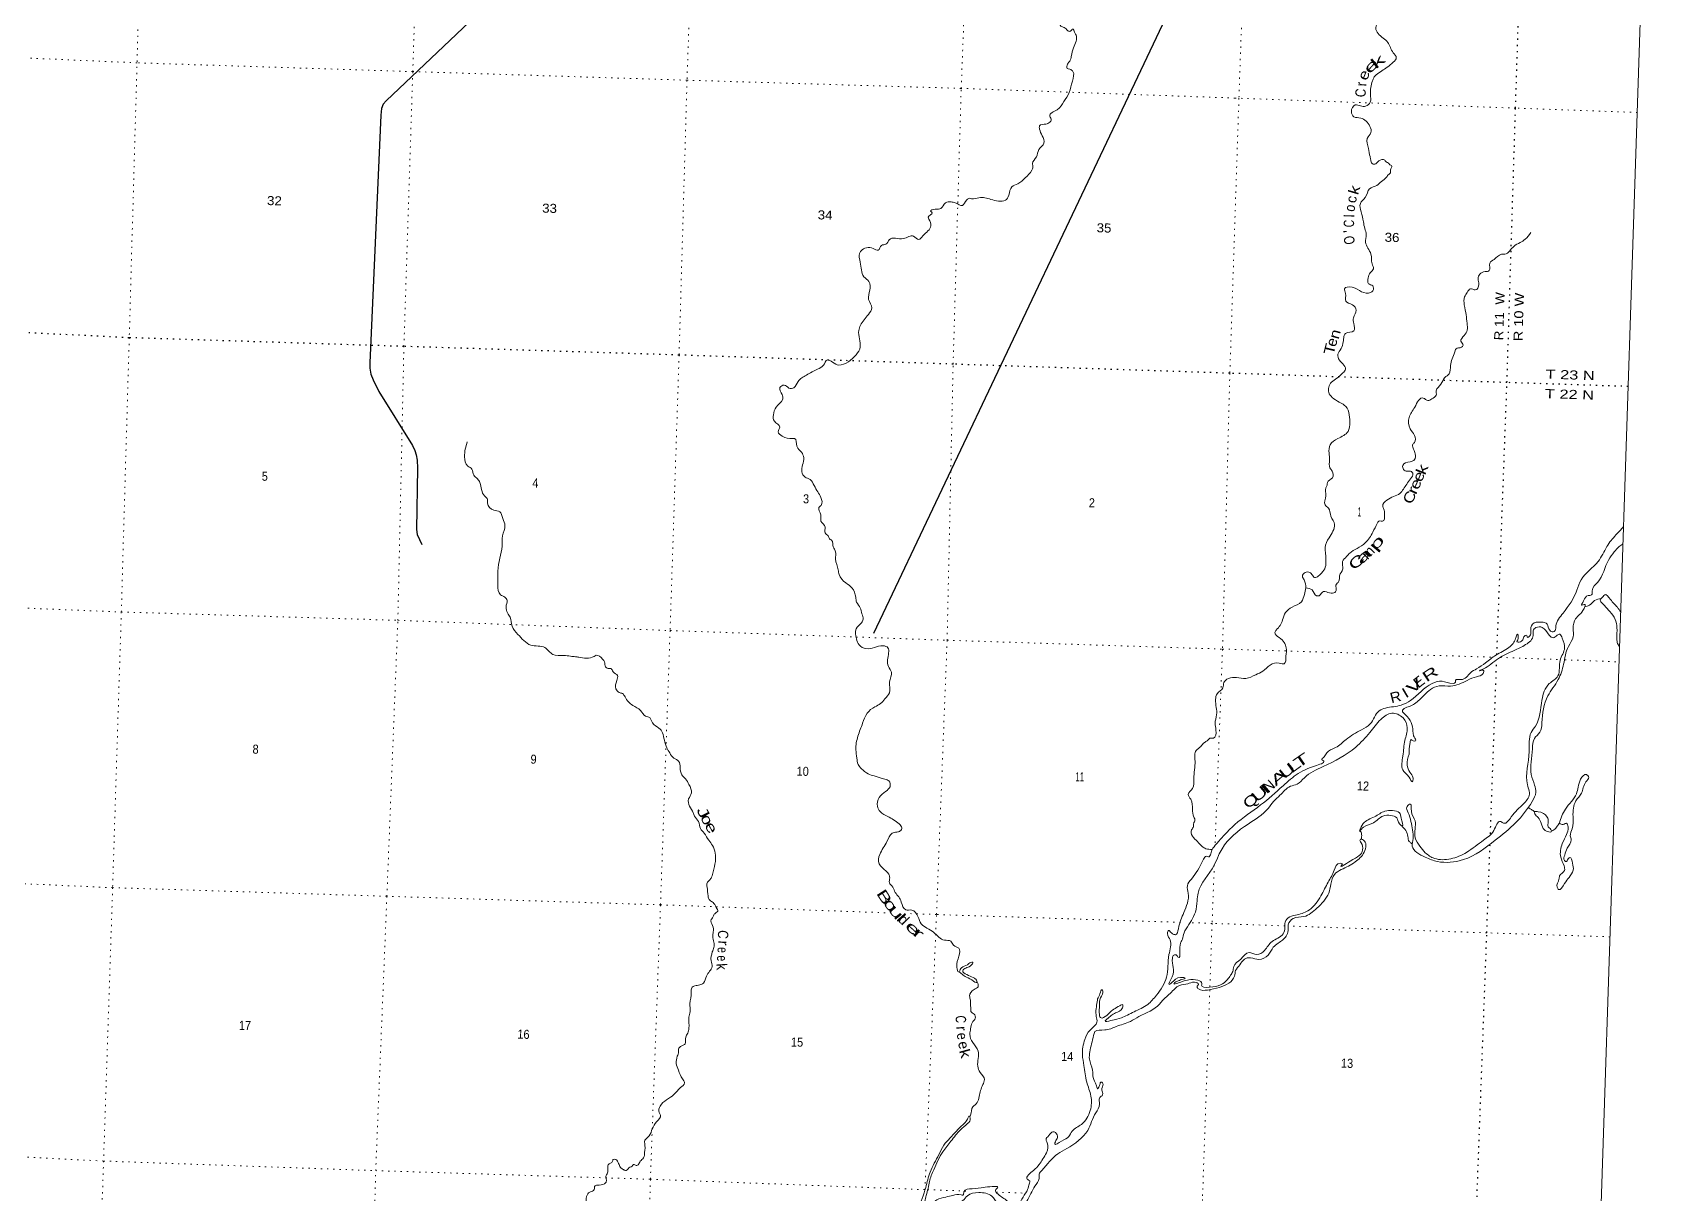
# Model space of a CAD drawing. Header units: feet. Extents: x -845745 to -745759, y -170898 to 15581.
# Drawn here: x -777395 to -745759, y -27878 to -5455 of the extents above; entities that cross this region are included whole.
import ezdxf
from ezdxf.enums import TextEntityAlignment as Align

# ---------------------------------------------------------------- set-up
doc = ezdxf.new("R2010")
doc.units = ezdxf.units.FT
doc.header["$LTSCALE"] = 80
doc.linetypes.add('DOTTED', pattern=[1.5, 0.3, -1.2])
for name, color, linetype, lineweight in [('29', 7, 'Continuous', 25), ('39', 7, 'Continuous', 13), ('4', 7, 'Continuous', 13), ('6', 7, 'DOTTED', 25), ('7', 7, 'DOTTED', 13)]:
    doc.layers.add(name, color=color, linetype=linetype, lineweight=lineweight)
doc.layers.add('41', color=7, linetype='Continuous')

msp = doc.modelspace()

# ---------------------------------------------------------------- linework, layer by layer
at = {"layer": '29'}
for points in [[(-748425.48, 3253.08), (-749349.61, 1775.3), (-749352.68, 1645.03), (-749290.67, 1478.34), (-754548.08, -3146.04), (-761150.99, -17063.6)], [(-767230.44, -3602.09), (-770565.96, -6767.44), (-770624.44, -6836.73), (-770655.66, -6915.52), (-770666.92, -7047.83), (-770882.16, -11831.27), (-770881.69, -11936.42), (-770864.22, -12051.14), (-770817.93, -12161.35), (-770705.81, -12385.99), (-770057.56, -13432.1), (-770014.31, -13529.68), (-769987.4, -13610.45), (-769969.46, -13713.65), (-769959.74, -13868.86), (-769979.74, -15053.59), (-769967.23, -15147.32), (-769878.32, -15346.05)]]:
    msp.add_lwpolyline(points, dxfattribs=at)
at = {"layer": '39'}
for points in [[(-752068.4, -11351.72), (-752033.97, -11264.37), (-751872.14, -11214.43), (-751872.41, -11074.03), (-751879.45, -10961.53), (-751827.43, -10816.48), (-751900.9, -10712.28), (-752025.35, -10638.83), (-752031.53, -10494.27), (-752055.14, -10401.39), (-751901.91, -10373.3), (-751721.59, -10458.22), (-751547.48, -10474.8), (-751504.41, -10439.82), (-751507.98, -10347.46), (-751589.06, -10303.23), (-751594.09, -10190.79), (-751555.39, -10093.52), (-751495.11, -10014.87), (-751518.61, -9917.98), (-751541.77, -9732.86), (-751645.96, -9501.5), (-751632.1, -9357.46), (-751660.98, -9236.37), (-751687.64, -9107.31), (-751728.63, -8913.7), (-751746.47, -8754.79), (-751651.09, -8638.94), (-751566.3, -8468.67), (-751426.15, -8404.13), (-751339.96, -8332.17), (-751241.27, -8242.48), (-751197.78, -8191.47), (-751164.9, -8162.24), (-751163.3, -8102.12), (-751139.32, -8030.54), (-751184.64, -7999.27), (-751199.98, -7972.8), (-751239.71, -7957.72), (-751274.73, -7916.7), (-751389.5, -7931.76), (-751469.4, -7993.85), (-751521.21, -7980.47), (-751545.46, -7911.65), (-751559.84, -7849.1), (-751587.76, -7691.93), (-751612.66, -7496.73), (-751541.45, -7384.27), (-751562.31, -7263.39), (-751738.65, -7104.36), (-751870.34, -7076.85), (-751919.9, -6979.29), (-751844.26, -6850.9), (-751740.37, -6867.65), (-751644.24, -6874.16), (-751553.83, -6794.29), (-751551.94, -6647.93), (-751511.95, -6386.52), (-751486.69, -6324.33), (-751438.1, -6269.91), (-751333.16, -6192.33), (-751228.93, -6120.84), (-751109.98, -6023.66), (-751051.49, -5936.94), (-751111.14, -5841.12), (-751214.23, -5643.88), (-751404.18, -5468.45), (-751449.52, -5362.98), (-751355.03, -5204.99), (-751245.7, -5017.31), (-751336.47, -4884.57), (-751400.71, -4810.69), (-751418.89, -4740.02), (-751395.97, -4481.89), (-751307.17, -4311.72), (-751335.84, -4182.62), (-751403.29, -4078.57), (-751436.32, -3887.17), (-751495.7, -3781.33), (-751550, -3635.51), (-751652.26, -3482.42), (-751698.7, -3342.82), (-751831.63, -3211), (-751884.99, -3105.31), (-751897.57, -2974.62), (-752002.23, -2911.72), (-752148.89, -2843.72), (-752195.52, -2635.92), (-752170.78, -2460.07), (-752124, -2361.01), (-752086.93, -2249.66), (-752040.49, -2238.84), (-751941.63, -2293.56), (-751766.56, -2274.06), (-751718.31, -2195.09), (-751707.39, -2010.85), (-751640.29, -1902.29)], [(-761634.97, -11812.32), (-761408.64, -11525.4), (-761436.3, -11207.79), (-761403.5, -11106.35), (-761249.48, -10897.77), (-761185.97, -10773.07), (-761245.75, -10607.05), (-761223.01, -10431.15), (-761242.64, -10264.17), (-761336.43, -10169.46), (-761407.1, -9884.83), (-761424.83, -9721.91), (-761391.31, -9668.63), (-761159.35, -9622.53), (-761059.96, -9657.21), (-760995.24, -9562.63), (-760912.4, -9540.72), (-760847.9, -9454.16), (-760570.46, -9433.31), (-760376.65, -9388.22), (-760279.95, -9448.91), (-760197.89, -9380.85), (-760044.24, -9186.29), (-760080.92, -9056.98), (-760096, -9020.48), (-760019.47, -8934.23), (-760048.74, -8903.38), (-759963.42, -8863.49), (-759848.71, -8850.43), (-759761.46, -8738.39), (-759648.7, -8723.28), (-759574.89, -8739.24), (-759433.81, -8791.05), (-759348.68, -8682.96), (-759291.74, -8654.36), (-759255.86, -8663.32), (-759116.88, -8642.88), (-758884.99, -8674.99), (-758737.43, -8708.93), (-758602.56, -8692.38), (-758539.74, -8593.74), (-758479.28, -8432.86), (-758365.35, -8373.66), (-758219.79, -8257.11), (-758093.54, -8111.99), (-758071.84, -8050.38), (-758080.05, -7981.97), (-758004.46, -7855.58), (-757958.51, -7712.37), (-757858.96, -7590.62), (-757893.22, -7445.32), (-757943.94, -7315.64), (-757944.34, -7255.46), (-757820.97, -7218.56), (-757745.83, -7184.42), (-757716.69, -7145.07), (-757746.69, -7066.06), (-757602.93, -6941.45), (-757474.4, -6786.36), (-757369.3, -6606.58), (-757309.35, -6389.53), (-757298.37, -6203.29), (-757361.41, -6159.53), (-757411.16, -6144.2), (-757402.96, -6062.18), (-757361.26, -6003.1), (-757330.73, -5911.63), (-757290.16, -5744.22), (-757236.68, -5619.26), (-757232.01, -5519.1), (-757266.17, -5446), (-757304.62, -5382.83), (-757345.84, -5423.87), (-757397.81, -5416.5), (-757468.28, -5350.48), (-757531.91, -5328.76), (-757536.99, -5218.32), (-757547.1, -5145.86), (-757558.41, -5043.27), (-757578.17, -4956.52), (-757613.46, -4925.51), (-757640.92, -4826.52), (-757645.61, -4776.26), (-757611.98, -4718.97), (-757482.89, -4618.04), (-757504.92, -4541.25), (-757567.89, -4419.27), (-757579.79, -4338.74), (-757546.37, -4289.47), (-757448.48, -4229.85), (-757368.44, -4237.95), (-757300.25, -4163.51), (-757295.31, -4053.33), (-757330.55, -4020.32), (-757416.71, -4016.07), (-757463.07, -3948.68), (-757494.75, -3857.6)], [(-752798.9, -16182.3), (-752679.57, -16221.52), (-752592.28, -16334.1), (-752529.8, -16323.7), (-752479.98, -16260.81), (-752371.87, -16269.65), (-752255.74, -16278.69), (-752212.3, -16229.69), (-752219.71, -16131.22), (-752161.49, -16054.51), (-752148.58, -15946.55), (-752082.91, -15815.89), (-752091.04, -15669.26), (-752012.29, -15575.05), (-751952.34, -15508.42), (-751809.48, -15417.88), (-751652.11, -15309.66), (-751504.21, -15104.93), (-751415.2, -14926.75), (-751373.98, -14885.7), (-751320.06, -14895.13), (-751278.17, -14753.82), (-751293.71, -14659.15), (-751314.27, -14602.46), (-751236.94, -14486.14), (-751106.7, -14417.33), (-750982.69, -14356.39), (-750914.29, -14273.93), (-750778.63, -14076.91), (-750733.59, -13967.77), (-750758.8, -13935.02), (-750842.9, -13928.82), (-750912.17, -13892.92), (-750926.18, -13816.34), (-750785.81, -13743.78), (-750698.42, -13701.94), (-750685.46, -13591.96), (-750717.15, -13500.88), (-750737.07, -13420.14), (-750699.64, -13370.97), (-750698.02, -13234.63), (-750784.94, -13108.02), (-750803.18, -12888.93), (-750695.48, -12687.16), (-750530.34, -12512.96), (-750441.34, -12561.41), (-750364.25, -12529.33), (-750280.07, -12457.31), (-750281.78, -12371.03), (-750190.2, -12247.06), (-750116.51, -12116.61), (-750030.33, -12044.65), (-750006.01, -11884.83), (-749920.72, -11620.3), (-749897.06, -11560.75), (-749791.95, -11531.4), (-749760.86, -11494.1), (-749802.94, -11416.79), (-749739.75, -11304.12), (-749682.9, -11203.31), (-749685.23, -11064.86), (-749703.12, -10907.96), (-749738.1, -10714.51), (-749733.89, -10556.17), (-749681.47, -10471.29), (-749617.39, -10400.76), (-749525.75, -10425.21), (-749456.65, -10316.7), (-749469.76, -10206.05), (-749437.34, -10118.65), (-749333.75, -10071.21), (-749256.97, -10051.15), (-749243.05, -9905.1), (-749162.94, -9834.99), (-749021.87, -9736.38), (-748955.6, -9734.09), (-748781.02, -9582.21), (-748658.69, -9509.18), (-748562.7, -9445.5), (-748454.92, -9315.93)], [(-752798.9, -16182.3), (-752834.84, -16024.93), (-752865.21, -15959.95), (-752813.01, -15883.1), (-752722.73, -15883.44), (-752671.99, -15936.91), (-752646.89, -15973.67), (-752498.33, -15895.31), (-752423.11, -15782.95), (-752413.26, -15638.8), (-752418.24, -15524.35), (-752429.07, -15403.73), (-752351.72, -15211.2), (-752276.12, -15084.81), (-752242.69, -14959.33), (-752314.61, -14797), (-752364.58, -14639.26), (-752427.14, -14577.46), (-752414.42, -14401.29), (-752414.38, -14248.87), (-752388.88, -14195.38), (-752383.59, -14147.38), (-752286.74, -14051.63), (-752289.39, -13925.21), (-752333.91, -13863.88), (-752339.77, -13707.28), (-752350.34, -13576.64), (-752329.98, -13414.72), (-752180.36, -13296.27), (-751984.09, -13158.99), (-751949.16, -12977.39), (-752056.75, -12647.66), (-752155.56, -12590.93), (-752287.6, -12501.25), (-752357.22, -12403.16), (-752303.87, -12208), (-752197.48, -12130.55), (-752086.44, -12029.15), (-752030.27, -11954.4), (-752085.75, -11852.67), (-752152, -11778.74), (-752179.09, -11665.72), (-752120.07, -11558.96), (-752076.44, -11427.72), (-752068.4, -11351.72)], [(-761634.97, -11812.32), (-761823.24, -11875.6), (-761942.16, -11820.36), (-762043.29, -11775.6), (-762120.3, -11879.89), (-762232.6, -11953.18), (-762446.38, -12069.95), (-762610.19, -12194.04), (-762689.63, -12314.31), (-762786.09, -12319.82), (-762876.82, -12261.3), (-762958.41, -12311.32), (-762917.87, -12446.75), (-762906.18, -12535.31), (-763032.65, -12688.45), (-763084.77, -12837.51), (-763066.02, -12962.35), (-762962.75, -13077.36), (-762993.17, -13164.81), (-762917.16, -13249.03), (-762717.73, -13294.34), (-762675.57, -13293.43), (-762631.45, -13445), (-762542.27, -13561.65), (-762500.93, -13667.02), (-762536.26, -13938.87), (-762474.71, -14038.75), (-762375.74, -14089.46), (-762298.59, -14205.8), (-762227.6, -14327.98), (-762170.23, -14433.77), (-762164.26, -14586.36), (-762205.48, -14627.4), (-762171.12, -14768.69), (-762166.3, -14889.15), (-762085.19, -15007.6), (-762088.17, -15119.83), (-762027.46, -15175.57), (-762000.94, -15234.42), (-761947.92, -15277.92), (-761944.34, -15294.06), (-761917.41, -15413.1), (-761883.14, -15482.18), (-761884.87, -15622.53), (-761832.27, -15832.49), (-761816.68, -15925.15), (-761688.46, -16082.93), (-761568.67, -16180.32), (-761495.27, -16362.74), (-761477.73, -16457.46), (-761408.43, -16567.57), (-761375.39, -16682.76), (-761351.99, -16783.65), (-761386.04, -16856.97), (-761489.44, -16972.61), (-761482.48, -17163.32), (-761427.48, -17283.09), (-761296.97, -17354.68), (-761135.82, -17330.8), (-760964.44, -17299.17), (-760873.23, -17339.66), (-760859.69, -17434.27), (-760864.73, -17698.89), (-760805.56, -17812.74), (-760842.55, -17996.3), (-760844.25, -18210.86), (-760931.56, -18324.91), (-761014.26, -18417.02), (-761124.24, -18478.33), (-761276.07, -18604.74), (-761361.39, -18795.06), (-761452.27, -19043.39), (-761493.4, -19307.06), (-761471.66, -19470.09), (-761448.79, -19591.02), (-761384.82, -19674.92), (-761255.05, -19774.57), (-761139.77, -19815.69), (-760984.51, -19861.85), (-760930.8, -19879.3), (-760855.41, -19911.35), (-760832.28, -20022.26), (-760916.94, -20112.31), (-761040.55, -20233.44), (-761075.1, -20401.01), (-761021.68, -20504.69), (-760875.66, -20596.75), (-760654.84, -20742.9), (-760604.69, -20818.41), (-760634.36, -20877.81), (-760703.11, -20898.08), (-760790.02, -20921.89), (-760892.64, -21083.67), (-761031.64, -21330.75), (-761044.51, -21512.93), (-760976.31, -21588.92), (-760855.2, -21712.41)], [(-768999.37, -13359.22), (-769053.23, -13648.64), (-768987.75, -13826.84), (-768909.04, -13885.05), (-768876.15, -14006.24), (-768801.73, -14074.37), (-768755.53, -14147.78), (-768723.01, -14283), (-768668.07, -14404.77), (-768617.27, -14456.24), (-768609.65, -14546.69), (-768488.81, -14680.21), (-768373.21, -14709.3), (-768312.58, -14843.25), (-768271.99, -14976.68), (-768317.42, -15176.06), (-768324.71, -15374.43), (-768373.06, -15607.82), (-768410.88, -16124.29), (-768357.75, -16314.21), (-768272.77, -16362.55), (-768232.16, -16419.77), (-768251.72, -16551.63), (-768220.62, -16664.76), (-768172.68, -16748.24), (-768131.1, -16919.8), (-768020.98, -17079.11), (-767907.79, -17198.39), (-767773.74, -17288.13), (-767500.08, -17333.37), (-767347.16, -17467.72), (-767136.96, -17485.23), (-767002.94, -17500.76), (-766908.92, -17511.23), (-766844.92, -17518.92), (-766697.04, -17540.83), (-766551.61, -17504.5), (-766510.92, -17483.5), (-766384.47, -17557), (-766349.82, -17612.05), (-766328.27, -17706.88), (-766260.96, -17740.72), (-766222.86, -17741.72), (-766182.36, -17802.94), (-766096.01, -17875.39), (-766112.66, -17973.23), (-766128.85, -18129.25), (-766064.6, -18203.13), (-765998.97, -18224.9), (-765952.51, -18288.28), (-765802.39, -18452.65), (-765650.52, -18550.87), (-765555.05, -18657.65), (-765475.6, -18687.8), (-765424.13, -18789.43), (-765296.42, -18891.03), (-765228.54, -18979.04), (-765192.28, -19124.39), (-765142.1, -19274.12), (-765088.47, -19369.78), (-765006.93, -19472.19), (-764916.19, -19530.71), (-764887.26, -19649.8), (-764854.9, -19791.04), (-764784.75, -19869.08), (-764717.51, -19981.14), (-764667.65, -20142.89), (-764722.87, -20257.78), (-764704.6, -20400.66), (-764633.67, -20524.85), (-764607.42, -20593.73), (-764533.95, -20697.93), (-764493.31, -20829.36), (-764421.47, -20919.48), (-764334.88, -21058.12), (-764261.3, -21158.31), (-764207.26, -21464.58), (-764248.79, -21668.07), (-764279.63, -21771.56), (-764323.34, -21830.59), (-764366.72, -21877.59), (-764367.07, -21965.83), (-764347.38, -22130.81), (-764313.59, -22217.93), (-764252.5, -22259.63), (-764188.79, -22353.56), (-764158.68, -22428.55), (-764189.51, -22455.82), (-764236.85, -22500.72), (-764262.45, -22558.22), (-764289.37, -22589.6), (-764260.39, -22706.69), (-764247.6, -22829.36), (-764257.81, -22911.33), (-764236.85, -23028.2), (-764235.5, -23128.52), (-764265.87, -23213.97)], [(-756822.25, -24118.01), (-756777.58, -24022.91), (-756735.45, -23947.79), (-756723.85, -23964.14), (-756767.69, -24103.39), (-756785.56, -24247.33), (-756788.31, -24425.76), (-756755.93, -24490.79), (-756709.6, -24483.97), (-756594.76, -24390.69), (-756394.49, -24253.51), (-756337.81, -24234.94), (-756341.37, -24293.01), (-756476.47, -24393.78), (-756644.24, -24515.76), (-756675.22, -24549.05), (-756568.69, -24541.8), (-756360.58, -24487.05), (-756118.78, -24373.02), (-755854.08, -24227.49), (-755686.93, -24053.35), (-755490.92, -23699.45), (-755443.3, -23267.47), (-755421.69, -22983.23), (-755472.63, -22861.57), (-755452.87, -22797.9), (-755396.01, -22847.52), (-755346.63, -22876.89), (-755320.67, -22881.57), (-755261.49, -22768.8), (-755156.77, -22452.63), (-755070.61, -22079.82), (-755088.82, -21934.94), (-755009.16, -21806.65), (-754778.32, -21425.58), (-754722.53, -21364.86), (-754680.8, -21379.99), (-754635.04, -21319.01), (-754623.62, -21267.16), (-754548.4, -21154.8), (-754395.29, -20980.29), (-754170.61, -20755.5), (-753672.94, -20375.37), (-753239.76, -20005.59), (-752950.6, -19770.44), (-752526.44, -19588.96), (-752452.77, -19534.72), (-752456.4, -19520.59), (-752492.01, -19501.61), (-752448.47, -19448.59), (-752396.15, -19367.72), (-752226.97, -19267.84), (-752020.09, -19108.77), (-751726.2, -18921.89), (-751556.69, -18809.98), (-751381.39, -18555.82), (-751257.59, -18502.89), (-750957.15, -18446.54), (-750776.2, -18357), (-750358.11, -18026.94), (-750168.36, -17983.75), (-749954.79, -18025.42), (-749906.09, -18004.63), (-749907.13, -17968.5), (-749808.41, -17953.02), (-749616.31, -17821.64), (-749499.89, -17744.45), (-749328.33, -17630.59), (-749125.73, -17481.44), (-748874.95, -17331.54), (-748748.01, -17160.36), (-748722.08, -17090.84), (-748707.67, -17077.17), (-748697.03, -17129.6), (-748706.54, -17185.51), (-748723.44, -17217.16), (-748655.38, -17222.94), (-748599.69, -17166.23), (-748561.84, -17101.03), (-748531.72, -17099.81), (-748522.6, -17134.14), (-748471.73, -17107.39), (-748455.45, -17023.58), (-748423.65, -16884.01), (-748249.99, -16842.41), (-748138.67, -16881.41), (-748087.69, -17001.08), (-748020.27, -17030.91), (-747983.43, -17003.79), (-747967.05, -16915.97), (-747828, -16666.89), (-747561.47, -16226.58), (-747479.84, -16024.13), (-747151.44, -15671.68), (-746985.26, -15383.19), (-746808.7, -15157.14), (-746660.82, -14998.27)], [(-746841.87, -15483.06), (-746952.04, -15642.78), (-747160.05, -16070.58), (-747268.79, -16236.21), (-747278.95, -16316.18), (-747347.54, -16330.43), (-747434.58, -16434.46), (-747466.79, -16513.85), (-747412.23, -16499.23), (-747424.39, -16579.13), (-747588.22, -16779.44), (-747635.29, -16964.73), (-747633.54, -17125.23), (-747726.83, -17313.33), (-747820.27, -17657.87), (-747924.46, -17954), (-748123.36, -18265.7), (-748239.64, -18790.15), (-748280.59, -18971.6), (-748384.04, -19089.24), (-748419.5, -19290.89), (-748444.71, -19785.62), (-748379.98, -19991.88), (-748355.59, -20130.91), (-748426.5, -20307.56), (-748742.36, -20716.5), (-749142.66, -21057.05), (-749756.56, -21432.14), (-750257.08, -21467.23), (-750491.59, -21382.9), (-750742.73, -21169.77), (-750726.75, -21021.77), (-750740.47, -20858.96), (-750821.89, -20525.9), (-750844.76, -20404.97), (-750781.32, -20358.49), (-750760.84, -20493.4), (-750689.66, -20683.78), (-750689.76, -20838.22), (-750686.28, -21008.79), (-750598.32, -21171.53), (-750491.35, -21298.67), (-750313.68, -21407.59), (-750000.9, -21415.75), (-749694.63, -21291.36), (-749367.38, -21057.21), (-749167.67, -20865.86), (-749034.76, -20696.84), (-748979.37, -20726.37), (-748831.7, -20605.87), (-748594.25, -20353.33), (-748480.97, -20167.75), (-748485.38, -20107.47), (-748518.22, -19984.27), (-748485.05, -19341.32), (-748445.16, -18973.33), (-748363.66, -18851.1), (-748237.98, -18350.96), (-748097.07, -18031.73), (-747928.55, -17881.69), (-747900.54, -17734), (-747886.46, -17581.94), (-747799.81, -17341.52), (-747845.02, -17155.82), (-747893.12, -17078.35), (-747945.78, -17097.04), (-748017.29, -17145.31), (-748096.16, -17093.11), (-748232.66, -16945.15), (-748353.12, -16948.03), (-748407.01, -17012.81), (-748407.41, -17103.05), (-748552.5, -17277.77), (-748776.25, -17392.28), (-749077.2, -17542.88), (-749365.45, -17743.95), (-749428.41, -17772.39), (-749446.77, -17783.95), (-749372.27, -17773.85), (-749375.87, -17833.93), (-749499.94, -17896.88), (-749684.42, -17968.29), (-750002.4, -18080.33), (-750224.95, -18074.53), (-750393.39, -18146.36), (-750605.35, -18345.41), (-750799.29, -18470.72), (-750898.7, -18512.25), (-750929.69, -18545.54), (-750842.61, -18666.14), (-750726.78, -18988.05), (-750708.66, -19060.73), (-750680.61, -19137.68), (-750728.78, -19138.43), (-750766.13, -19109.37), (-750785.72, -19167.03), (-750805.73, -19391.14)], [(-746672.52, -15326.97), (-746745.25, -15384.46), (-746841.87, -15483.06)], [(-752798.9, -16182.3), (-752828.28, -16305.89), (-752886.25, -16448.78), (-753065.62, -16554.42), (-753190.81, -16659.46), (-753248.73, -16800.35), (-753295.67, -16905.42), (-753370.3, -16995.74), (-753397.59, -17041.15), (-753313.99, -17141.61), (-753218.15, -17234.36), (-753176.82, -17339.73), (-753183.09, -17500.02), (-753217.06, -17645.54), (-753313.08, -17635.02), (-753488.64, -17672.56), (-753632.24, -17791.16), (-753766.49, -17859.86), (-753958.99, -17931.06), (-754139.12, -17914.33), (-754296.09, -17932.3), (-754382.49, -18012.28), (-754403.15, -18110.02), (-754512.56, -18225.5), (-754543.61, -18337), (-754529.62, -18489.8), (-754523.39, -18632.36), (-754553.88, -18798.03), (-754535.29, -18928.88), (-754585.57, -19084.01), (-754651.84, -19086.3), (-754703.3, -19135.09), (-754760.35, -19167.7), (-754830.7, -19248.1), (-754916.94, -19322.07), (-754945.35, -19409.57), (-754940.48, -19528.03), (-754963.58, -19868.39), (-754990.71, -20058.22), (-755069.99, -20172.48), (-755024.33, -20265.93), (-754987.34, -20459.43), (-754963.27, -20610.48), (-754940.92, -20675.25), (-754966.32, -20724.72), (-754970.14, -20792.82), (-755007.93, -20856.01), (-754991.08, -20976.79), (-754893.61, -21083.62), (-754797.93, -21182.39), (-754730.72, -21220.24), (-754610.81, -21233.9)], [(-747087.63, -16385.8), (-747221.73, -16427.98), (-747322.43, -16517.61), (-747411.91, -16549.49)], [(-746715.85, -16648.99), (-746781.19, -16556.61), (-746916.12, -16403.85), (-747026.05, -16312.74), (-747057.14, -16350.04), (-747111.09, -16416.82), (-747064.83, -16488.23), (-746924.42, -16640.3), (-746824.06, -16789.33), (-746788.12, -16946.71), (-746789.98, -17167.28), (-746776.29, -17255.88), (-746738.05, -17323.07)], [(-750805.73, -19391.14), (-750839.51, -19604.86), (-750788.9, -19738.55), (-750727.83, -19856.47), (-750739.78, -19928.36), (-750805.65, -19840.4), (-750926.17, -19694.86), (-750925.15, -19430.14), (-750885.01, -19128.34), (-750840.41, -18884.81), (-750921.55, -18692.16), (-751135.9, -18604.34), (-751349.68, -18721.11), (-751565.13, -18976.23), (-751835.46, -19257.99), (-752465.46, -19634.67), (-752828.32, -19849.85), (-752970.08, -19974.51), (-753097.56, -20015.31), (-753298.8, -20188.57), (-753424.3, -20305.63), (-753530.29, -20443.26), (-753913.49, -20744.15), (-754417.73, -21220.38), (-754487.52, -21354.94), (-754570.73, -21541.3), (-754881.92, -22076.72), (-754899.91, -22224.67), (-754933.85, -22444.4), (-755110.96, -22766.7), (-755153.25, -22847.83), (-755184.52, -22967.35), (-755212.13, -23024.8), (-755234.63, -23266.89), (-755248.15, -23322.7), (-755277.85, -23307.89), (-755295.15, -23279.36), (-755347.22, -23275.99), (-755376.89, -23335.39), (-755359.59, -23514.34), (-755384.49, -23696.2), (-755438.57, -23843.21), (-755387.48, -23808.44), (-755218.24, -23706.56), (-755130.5, -23726.89), (-755167.02, -23741.99), (-755264.11, -23771.55), (-755327.23, -23806), (-755343.75, -23823.62), (-755186.29, -23787.61), (-755061.02, -23754.78), (-754884.69, -23763.39), (-754808.15, -23827.56), (-754814.97, -23857.46), (-754659.54, -23897.62), (-754314.53, -23750.17), (-754252.09, -23665.56), (-754212.07, -23594.4), (-754193.47, -23498.61), (-754055.14, -23351.79), (-753895.28, -23225.59), (-753747.87, -23265.54), (-753599.27, -23185.18), (-753452.28, -23014.52), (-753237.7, -22867.68), (-753202.2, -22740.25), (-753201.54, -22639.98), (-753110.6, -22540.07), (-752965.02, -22497.73), (-752731.72, -22401.53), (-752507.82, -22130.59), (-752368.35, -21865.47), (-752249.83, -21633.9), (-752137.93, -21500.43), (-752094.19, -21515.61), (-752115.2, -21551.16), (-751942.27, -21461.41), (-751701.77, -21245.05), (-751730.11, -21103.92), (-751753.11, -21063.21), (-751744.45, -21039.36), (-751688.63, -21052.85), (-751639.01, -21148.41), (-751672.87, -21289.93), (-751844.35, -21475.99), (-752115.17, -21625.37), (-752246, -21716.23), (-752317.28, -21906.91), (-752357.96, -22078.33), (-752586.41, -22369.21), (-752837.5, -22531.14), (-753041.12, -22567.95), (-753138.72, -22691.76), (-753143.66, -22801.94), (-753180.68, -22911.29), (-753332.72, -23045.71), (-753431.04, -23121.37)], [(-747902.01, -20728.38), (-747784.37, -20454.67), (-747571.97, -20163.37), (-747490.15, -19878.7), (-747379.43, -19789.32), (-747334.6, -19838.63), (-747387.17, -19929.52), (-747475.25, -20147.84), (-747581.5, -20295.49), (-747637.68, -20596.88), (-747654.05, -20835.12), (-747689.81, -20972.58), (-747671.79, -21049.26), (-747750.3, -21209.67), (-747798.03, -21344.81), (-747802.76, -21446.98), (-747765.25, -21470.02), (-747742.18, -21432.51), (-747698.91, -21389.52), (-747647.6, -21497.15), (-747633.24, -21635.92), (-747715.22, -21776.18), (-747800.57, -21892.29), (-747916, -22007.61), (-747944.95, -21964.74), (-747908.71, -21809.24), (-747897.03, -21747.37), (-747801.87, -21639.54), (-747811.6, -21553.05), (-747875.29, -21382.91), (-747844.24, -21120.98), (-747761.41, -20948.65), (-747733.4, -20800.97), (-747761.6, -20730.03), (-747828.36, -20750.35), (-747902.01, -20728.38)], [(-751762.29, -20880.45), (-751690.12, -20731.91), (-751476.02, -20603.12), (-751270.53, -20496.16), (-751125.69, -20481.88), (-750988.41, -20525.57), (-750959.06, -20628.63), (-750939, -20779.57), (-750992.06, -20738.08), (-751043.26, -20626.43), (-751156.32, -20577.35), (-751309.13, -20589.42), (-751491.14, -20719.05), (-751688.08, -20806.17), (-751762.29, -20880.45)], [(-748381.55, -20503.28), (-748438.68, -20463.68), (-748464.32, -20446.97), (-748499.09, -20424.8)], [(-748381.55, -20503.28), (-748311.38, -20505.11), (-748135.55, -20607.97), (-748115.9, -20698.73), (-748120.46, -20794.89), (-748067.72, -20848.41), (-748058.92, -20894.77), (-748103.08, -20895.62), (-748190.34, -20857.24), (-748253.09, -20727.25), (-748312.36, -20617.4), (-748376.71, -20547.53), (-748385.56, -20503.17)], [(-750947.45, -20781.38), (-750867.16, -20869.69), (-750828.15, -20987.04), (-750802.54, -21079.96), (-750759.39, -21117.19), (-750747.83, -21127.73)], [(-748052.08, -20878.64), (-747968.78, -20824.91), (-747941.7, -20787.51), (-747902.01, -20728.38)], [(-751724.19, -21030.06), (-751721.84, -20943.68), (-751742.45, -20888.99), (-751762.29, -20880.45)], [(-760855.2, -21712.41), (-760839.03, -21783.03), (-760845.6, -21879.13), (-760781.57, -21961.03), (-760730.21, -22066.66), (-760664.23, -22150.61), (-760614.76, -22252.18), (-760530.44, -22400.79), (-760412.2, -22405.88), (-760295.16, -22531.27), (-760228.66, -22671.4), (-759990.22, -22834.05), (-759779.64, -22987.96), (-759659.82, -23009.13), (-759605.71, -23086.76), (-759504.84, -23141.53), (-759502.94, -23296.02), (-759542.3, -23493.55), (-759535.56, -23541.86), (-759520.91, -23594.39), (-759491.05, -23603.19)], [(-764265.87, -23213.97), (-764290.51, -23385.81), (-764271.44, -23498.62), (-764318, -23589.67), (-764378.6, -23680.35), (-764438.42, -23817.18), (-764509.56, -23851.43), (-764602.37, -23871.07), (-764663.53, -23907.58), (-764671.9, -23995.61), (-764697.82, -24215.56), (-764695.86, -24368.03), (-764716.83, -24477.8), (-764716.42, -24688.4), (-764741.04, -24784.03), (-764779.21, -24861.25), (-764790.64, -24989.32), (-764878.4, -25045.19), (-764917.62, -25086.29), (-764917.16, -25144.46), (-764943.57, -25232.02), (-764961.28, -25369.95), (-764920.64, -25501.38), (-764842.81, -25667.87), (-764802.79, -25747.13), (-764879.37, -25835.39), (-765009.42, -25972.39), (-765274.15, -26194.13), (-765291.49, -26318.03), (-765266.76, -26368.82), (-765342.46, -26499.21), (-765426.29, -26633.41), (-765486.05, -26768.24), (-765566.59, -26854.39), (-765564.31, -26994.84), (-765574.52, -27076.81), (-765595.71, -27194.59), (-765657.62, -27259.16), (-765699.54, -27326.26), (-765751.99, -27336.92), (-765791.66, -27319.84), (-765814.57, -27351.34), (-765859.32, -27374.24), (-765927.19, -27436.65), (-765984.96, -27421.1), (-766037.97, -27377.6), (-766076.15, -27304.4), (-766130.21, -27224.78), (-766178.33, -27223.52), (-766197.71, -27273.16), (-766246.58, -27299.96), (-766281.89, -27345.17), (-766282.07, -27427.4), (-766300.19, -27505.14), (-766323.79, -27562.69), (-766311.3, -27621.18), (-766326.83, -27676.93), (-766450.36, -27719.84), (-766539.33, -27745.6), (-766547, -27807.58), (-766634.6, -27857.44), (-766694.93, -27938.1), (-766686.96, -28090.74), (-766579.46, -28197.83), (-766442.79, -28339.78), (-766361.6, -28380.01), (-766342, -28472.78), (-766355.01, -28584.75), (-766389.92, -28690.14), (-766493.1, -28797.76), (-766506.03, -28981.94), (-766502.71, -29158.53), (-766516.04, -29282.53), (-766558.49, -29369.67), (-766593.9, -29418.89), (-766669.32, -29463.05), (-766724.73, -29509.74), (-766735.5, -29537.54), (-766774.15, -29577.95)], [(-753431.04, -23121.37), (-753529.44, -23275.24), (-753704.32, -23362.95), (-753867.88, -23326.59), (-753987.08, -23357.58), (-754074.11, -23461.61), (-754155.4, -23575.82), (-754178.28, -23681.52), (-754465, -23900.68), (-754701.08, -23950.69), (-754873.08, -23930.16), (-754902.09, -23889.29), (-754874.74, -23841.86), (-754947.91, -23801.85), (-755081.09, -23830.47), (-755242.45, -23862.36), (-755412.92, -24010.35), (-755558.9, -24142.93), (-755621.13, -24219.52), (-756024.89, -24463.71), (-756189.91, -24557.69), (-756463.41, -24656.86), (-756685.88, -24723.26), (-756873.3, -24754.48), (-756901.39, -24829.96), (-756971.97, -25145.01), (-756979.77, -25287.2), (-756921.16, -25497.32), (-756909.02, -25644.05), (-756843.06, -25804.21), (-756820.49, -25860.96), (-756799.54, -25827.41), (-756775.72, -25761.84), (-756760.78, -25728.14), (-756725.06, -25743.11), (-756738.02, -25853.08), (-756729.86, -25923.49), (-756727.29, -25977.71), (-756780.86, -26030.46), (-756784.23, -26156.73), (-756858.88, -26323.26), (-757014.37, -26662.17), (-757416.95, -27012.69), (-757590.2, -27114.47), (-757899.69, -27435.33), (-757949.79, -27508.23), (-757954.03, -27592.36), (-758032.22, -27740.74), (-758190.49, -28033.45), (-758365.55, -28203.37), (-758549.32, -28172.51), (-758753.43, -28076.94), (-758866.03, -27935.61), (-759118.96, -27864.84), (-759337.26, -27925.33), (-759423.97, -28017.34), (-759680.74, -28090.87), (-759875.37, -28242.23), (-759949.68, -28320.52), (-759934.93, -28369.04), (-759900.54, -28434.12), (-759955.55, -28540.99), (-760006.07, -28629.93), (-760043.54, -28831.52), (-760125.81, -29058.02), (-760306.64, -29444.4), (-760369.51, -29545.05), (-760347.78, -29557.65), (-760409.87, -29704.45), (-760527.59, -29905.96), (-760563.48, -30123.63), (-760561.36, -30270.1), (-760539.62, -30282.7), (-760513.88, -30295.41), (-760552.1, -30374.64), (-760619.22, -30559.41), (-760675.96, -30806.63), (-760819.45, -31071.64), (-760942.67, -31329.16), (-761264.83, -31824.18), (-761747.74, -32252.83), (-762074.29, -32460.93), (-762227.46, -32637.44), (-762280.06, -32804.54), (-762303.16, -32918.26), (-762318.58, -33013.88)], [(-759491.05, -23603.19), (-759454.73, -23519.9), (-759336.89, -23464.81), (-759275.41, -23416.27), (-759235.2, -23413.31), (-759279.23, -23484.36), (-759368.62, -23526.16), (-759428.2, -23578.75), (-759351.93, -23652.95), (-759227.06, -23710.35), (-759173.78, -23743.83), (-759155.33, -23804.48), (-759250.34, -23755.88), (-759382.96, -23688.24), (-759455.71, -23632.19), (-759491.05, -23603.19)], [(-759147.01, -23795.51), (-759131.45, -23887.34), (-759209.19, -23943.47), (-759294.7, -24065.59), (-759280.79, -24146.18), (-759279.45, -24246.5), (-759269.5, -24324.98), (-759268.62, -24367.12), (-759207.69, -24414.84), (-759185.82, -24497.64), (-759246.26, -24582.3), (-759275.42, -24697.87), (-759292.33, -24805.73), (-759232.39, -24965.74), (-759130.5, -25132.86), (-759128.22, -25273.31), (-759138.18, -25421.47), (-759089.25, -25543.09), (-759008.67, -25681.57), (-759041.36, -25778.99), (-759109.65, -26007.86), (-759148.94, -26127.18), (-759231.33, -26207.26), (-759275.7, -26366.55), (-759288.01, -26403.45)], [(-762439.27, -33009.77), (-762369.04, -32679.88), (-762313.95, -32494.79), (-762184.22, -32369.81), (-762024.26, -32239.61), (-761855.55, -32157.76), (-761434.02, -31773.64), (-760923.39, -30906.48), (-760900.36, -30794.76), (-760877.61, -30769.28), (-760848.01, -30788.1), (-760851.89, -30858.2), (-760836.17, -30870.64), (-760762.07, -30800.37), (-760685.46, -30635.9), (-760685.65, -30567.71), (-760744.31, -30510.02), (-760744.55, -30443.83), (-760636.49, -30077.61), (-760584.3, -29699.9), (-760554, -29466.03), (-760447.71, -29392.59), (-760354.21, -29196.47), (-760416, -29030.4), (-760443.68, -28789), (-760368.9, -28542.25), (-760262.94, -28330.41), (-760260.89, -28178.03), (-760211.45, -27978.76), (-760143.58, -27765.92), (-760057.39, -27467.33), (-759889.92, -27130.73), (-759790.73, -26946.79), (-759674.77, -26811.43), (-759429.24, -26557.1), (-759338.03, -26447.16), (-759298.28, -26386.02), (-759281.25, -26424.57), (-759334.26, -26531.49), (-759471.85, -26650.25), (-759656.37, -26874.08), (-759812.19, -27074.6), (-759987.99, -27423.01), (-760072.32, -27651.45), (-760097.9, -27783.16), (-760133.6, -27918.61), (-760162.82, -28036.18), (-760161.95, -28154.54), (-760146.34, -28170.99), (-760081.49, -28146.61), (-759927.27, -28006.22), (-759757.26, -27950.49), (-759617.95, -27918.02), (-759461.14, -27906.06), (-759423.2, -27913.06), (-759403.56, -27853.41), (-759247.36, -27789.29), (-758991.82, -27761.85), (-758753.34, -27772.08), (-758796.78, -27821.09), (-758768.09, -27873.98), (-758589.16, -28011.02), (-758449.1, -28100.92), (-758362.51, -28089.13), (-758262.64, -27955.35), (-758174.33, -27803.22), (-758139.1, -27685.81), (-758133.81, -27637.81), (-758159.5, -27623.1), (-758183.08, -27604.44), (-758058.19, -27435.21), (-757879.79, -27215.23), (-757810.37, -27094.69), (-757795.17, -26900.54), (-757817.68, -26841.79), (-757767.48, -26764.88), (-757685.2, -26688.8), (-757602.59, -26751.13), (-757597.86, -26799.39), (-757638.2, -26882.57), (-757649.34, -26924.4), (-757519.53, -26871.63), (-757380.74, -26782.98), (-757311.69, -26676.48), (-757135.69, -26546.69), (-756964.02, -26278.4), (-756950.59, -25999.97), (-757033.67, -25729.05), (-757085.28, -25406.8), (-757115.93, -25201.42), (-757069.94, -24905.79), (-756968.84, -24725.91), (-756834.25, -24568.97), (-756847.41, -24460.32), (-756855.35, -24381.89), (-756841.59, -24241.86), (-756822.25, -24118.01)]]:
    msp.add_spline(points, degree=3, dxfattribs=at)
at = {"layer": '4'}
msp.add_lwpolyline([(-838938.61, 15580.59), (-807880.31, 14447.97), (-776820.49, 13358.06), (-745759.19, 12310.89), (-751809.61, -170897.82), (-783122.91, -169842.15), (-814434.73, -168743.41)], dxfattribs=at)
at = {"layer": '6'}
msp.add_line((-749233.66, -20932.01), (-749112.21, -17562.51), dxfattribs=at)
for points in [[(-749108.81, -17469.79), (-748913.28, -12214.16), (-748748.05, -6911.56), (-748576.05, -1581.05), (-748404.66, 3651.2), (-748230.21, 9073.9)], [(-746571.65, -12290.64), (-748913.28, -12214.16), (-754267.49, -12034.47), (-759613.8, -11858.99), (-764907.91, -11682.87), (-770224.35, -11516.2), (-775530.72, -11347.78), (-777666.85, -11244.22)], [(-749704.46, -33435.35), (-749501.07, -28189.78), (-749302.64, -22845.92), (-749240.79, -21130.07)]]:
    msp.add_lwpolyline(points, dxfattribs=at)
at = {"layer": '7'}
for p, q in [((-749040.94, -17524.55), (-747884.03, -17567.69)), ((-747795.44, -17570.99), (-746747.33, -17610.07)), ((-760104.83, -27809.51), (-759370.57, -27835.25)), ((-758782.28, -27855.87), (-758213.19, -27875.82))]:
    msp.add_line(p, q, dxfattribs=at)
for points in [[(-774733.61, 13286.37), (-774854.92, 9968.55), (-775061.43, 4622.9), (-775231.58, -713.68), (-775382.03, -6111.05), (-775530.72, -11347.78), (-775683.81, -16646.69), (-775851.69, -21973.3), (-776026.42, -27255.6), (-776206.67, -32507.31)], [(-770841.78, -30309.69), (-770768.66, -27440.8), (-770553.3, -22139.5), (-770341.15, -16808.03), (-770224.35, -11516.2), (-770052.89, -6205.73), (-769880.84, -873.22), (-769727.48, 4435.71), (-769520.92, 9783.37), (-769402.75, 13104.1)], [(-760156.73, -27807.67), (-759934.99, -22492.53), (-759729.71, -17192.97), (-759613.8, -11858.99), (-759457.89, -6530.07), (-759253.01, -1292.8), (-759045.33, 4068.99), (-758838.85, 9460.89), (-758708.63, 12742.25)], [(-753413.85, 12564.97), (-753534.49, 9170.06), (-753668.49, 3834.55), (-753906.2, -1401.98), (-754091.97, -6722.1), (-754267.49, -12034.47), (-754409.36, -17363.76), (-754553.58, -21161.2)], [(-764427.71, 2623.16), (-764572.58, -1045.7), (-764754.5, -6371.94), (-764907.91, -11682.87), (-765081.7, -17005.31), (-765266.93, -22305.39), (-765462.24, -27607.21), (-765574.69, -32903.97)], [(-746396.77, -6995.22), (-748748.05, -6911.56), (-754166.17, -6717.37), (-759457.89, -6530.07), (-764754.5, -6371.94), (-770052.89, -6205.73), (-775377.3, -6036.85), (-777484.52, -5944.15)], [(-777849.7, -16559.13), (-775683.81, -16646.69), (-770341.15, -16808.03), (-765081.7, -17005.31), (-759729.71, -17192.97), (-754409.36, -17363.76), (-749177.66, -17519.94)], [(-754567.77, -21534.81), (-754610.63, -22663.42), (-754653.67, -23896.58)], [(-760926.9, -22457.72), (-765266.93, -22305.39), (-770553.3, -22139.5), (-775851.69, -21973.3), (-778032.65, -21877.28)], [(-755218.04, -22643.92), (-759934.99, -22492.53), (-760509.27, -22472.37)], [(-753201.78, -22711.86), (-754610.63, -22663.42), (-755042.15, -22649.57)], [(-746922.81, -22923.74), (-749302.64, -22845.92), (-753142.63, -22713.9)], [(-754655.39, -23945.93), (-754796.72, -27995.57), (-754994.26, -33259.47)], [(-778213.76, -27141.96), (-776026.42, -27255.6), (-770768.66, -27440.8), (-765462.24, -27607.21), (-760156.74, -27807.7)]]:
    msp.add_lwpolyline(points, dxfattribs=at)

# ---------------------------------------------------------------- texts
at = {"layer": '41'}
for s, rotation, width, p in [('e', 47.993, 1.9, (-751467.74, -6162.1)), ('k', 37.793, 1.95, (-751349.54, -6087.78)), ('e', 67.646, 1.25, (-751588.8, -6308.09)), ('C', 84.711, 0.85, (-751643.1, -6626.06)), ('k', 73.82, 1.25, (-751769.26, -8520.1)), ('o', 80.568, 0.9, (-751850.96, -8857.16)), ('C', 89.312, 0.75, (-751867.92, -9142.66)), ('O', 98.057, 0.8, (-751861.94, -9449.23)), ('e', 74.065, 1.1, (-752203.21, -11459.89)), ('n', 74.719, 1.2, (-752144.21, -11303.27)), ('T', 76.332, 1.3, (-752241, -11592.63)), ('k', 68.545, 1.4, (-750461.93, -13927.49)), ('r', 66.291, 1.45, (-750646.09, -14335.62)), ('e', 66.291, 1.3, (-750591.4, -14212.53)), ('e', 67.884, 1.25, (-750528.57, -14064.7)), ('C', 64.264, 1.25, (-750707.11, -14474.29)), ('a', 43.991, 2.1, (-751620.35, -15639.52)), ('p', 50.084, 1.95, (-751356.62, -15374.76)), ('C', 40.335, 1.6, (-751757.48, -15753.28)), ('V', 38.68, 1.7, (-750639.74, -18149.17)), ('R', 33.508, 1.55, (-750342.39, -17927.72)), ('R', 13.963, 1.1, (-751042.04, -18385.38)), ('I', 30.576, 1.25, (-750828.82, -18294.65)), ('U', 39.331, 1.6, (-753099.14, -19790.45)), ('L', 35.875, 1.75, (-752973.15, -19697.14)), ('T', 34.554, 1.85, (-752831.67, -19597.91)), ('A', 40.322, 1.75, (-753262.64, -19921.4)), ('Q', 37.311, 1.4, (-753806.3, -20373.8)), ('U', 40.383, 1.65, (-753631.86, -20236.78)), ('I', 40.424, 1.65, (-753519.45, -20138.95)), ('J', 297.636, 1.6, (-764528.23, -20566.65)), ('o', 293.848, 1.3, (-764460.27, -20698.57)), ('e', 298.119, 1.45, (-764372.71, -20859.4)), ('B', 302.611, 1.65, (-761026.02, -22205.94)), ('o', 305.652, 1.65, (-760904.67, -22364.65)), ('u', 308.706, 1.95, (-760794.59, -22507.09)), ('l', 311.749, 1.7, (-760690.39, -22619.16)), ('e', 317.844, 1.9, (-760454.77, -22832.5)), ('r', 320.898, 2, (-760341.74, -22929.06)), ('C', 263.734, 0.85, (-764156.09, -22866.7)), ('e', 271.258, 0.75, (-764175.58, -23340.11)), ('e', 268.737, 0.75, (-764164.02, -23176.49)), ('k', 273.773, 0.95, (-764183.62, -23505.39)), ('C', 270.424, 0.75, (-759563.59, -24517.11)), ('e', 278.21, 0.9, (-759535.53, -24856.12)), ('k', 285.416, 1.25, (-759477.79, -25202.73))]:
    msp.add_text(s, height=200, rotation=rotation, dxfattribs=dict(at, width=width)).set_placement(p, align=Align.CENTER)
for s, rotation, p in [('r', 88.824, (-751628.51, -6449.12)), ('c', 81.485, (-751821.9, -8688.91)), ('l', 88.987, (-751860.64, -8994.85)), ("'", 93.488, (-751874.1, -9287.08)), ('m', 46.289, (-751528.62, -15563.75)), ('E', 38.239, (-750553.14, -18071.7)), ('N', 40.504, (-753446.53, -20084.01)), ('d', 314.801, (-760637.61, -22659.25)), ('r', 266.242, (-764149.88, -23036.42)), ('r', 274.231, (-759548.11, -24700.8)), ('e', 281.813, (-759506.25, -25035.33))]:
    msp.add_text(s, height=200, rotation=rotation, dxfattribs=at).set_placement(p, align=Align.CENTER)
at = {"layer": '6'}
for s, rotation, width, p in [('R 11  W', 88.215, 1.1, (-748987.94, -11399.38)), ('R 10 W', 88.215, 1.2, (-748613.93, -11417.69)), ('T 23 N', 358.129, 1.35, (-748169.39, -12136.92)), ('T 22 N', 358.129, 1.35, (-748182.31, -12513.18))]:
    msp.add_text(s, height=175, rotation=rotation, dxfattribs=dict(at, width=width)).set_placement(p)
at = {"layer": '7'}
for s, width, p in [('32', 1.1, (-772870.53, -8783.99)), ('33', 1.1, (-767555.27, -8930.56)), ('34', 1.1, (-762232.14, -9060.19)), ('35', 1.1, (-756843.36, -9309.85)), ('36', 1.1, (-751278.88, -9492.73)), ('5', 0.9, (-772971.9, -14110.06)), ('4', 0.9, (-767744.78, -14240.31)), ('3', 0.9, (-762515.29, -14546.4)), ('2', 0.9, (-756994.83, -14622.84)), ('1', 0.45, (-751803.96, -14800.71)), ('8', 0.9, (-773149.87, -19383.7)), ('9', 0.9, (-767779.92, -19576.7)), ('10', 0.9, (-762638.34, -19808.71)), ('11', 0.65, (-757254.14, -19916.98)), ('12', 0.9, (-751813.55, -20092.91)), ('17', 0.9, (-773414.28, -24719.48)), ('16', 0.9, (-768033.48, -24890.6)), ('15', 0.9, (-762747.29, -25041.84)), ('14', 0.9, (-757528.73, -25319.15)), ('13', 0.9, (-752121.54, -25451.16))]:
    msp.add_text(s, height=175, rotation=358.507, dxfattribs=dict(at, width=width)).set_placement(p)

doc.saveas('drawing.dxf')
